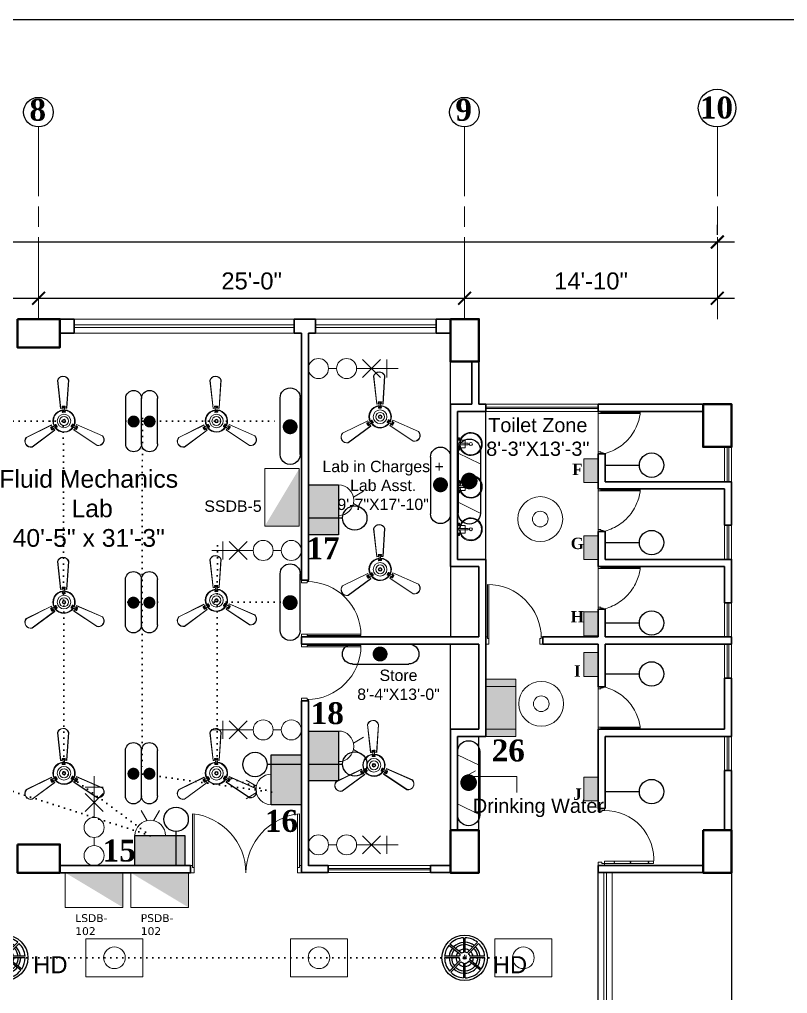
# Model space of a CAD drawing. Header units: inches. Extents: x -12 to 20935469, y -1604 to 24729220.
# Drawn here: x 20825566 to 20826107, y 24661135 to 24661820 of the extents above; entities that cross this region are included whole.
import ezdxf

# ---------------------------------------------------------------- set-up
doc = ezdxf.new("R2010")
doc.units = ezdxf.units.IN
doc.header["$LTSCALE"] = 0.03
doc.header["$MEASUREMENT"] = 0
doc.header["$PDMODE"] = 32
doc.header["$PDSIZE"] = 15
for name, pattern in [('ACAD_ISO02W100', [15, 12, -3]), ('ACAD_ISO08W100', [36, 24, -3, 6, -3]), ('DOT', [0.25, 0, -0.25])]:
    doc.linetypes.add(name, pattern=pattern)
for name, color, linetype, lineweight in [('0-elect.fixture-3 fan', 200, 'Continuous', 20), ('2', 7, 'Continuous', 9), ('CL BOX', 90, 'ACAD_ISO02W100', 0), ('column', 1, 'Continuous', 40), ('Dim Line', 252, 'Continuous', 13), ('Dimiention', 75, 'Continuous', 18), ('Door', 7, 'Continuous', 18), ('DOUBLE LIGHT', 210, 'Continuous', 0), ('E-CF', 4, 'Continuous', 30), ('Glass Line', 252, 'Continuous', 9), ('Grid Line', 252, 'Continuous', 18), ('line', 7, 'Continuous', 9), ('Main Wall', 7, 'Continuous', 30), ('STAIR', 46, 'Continuous', 15), ('TOILET FIXTURE', 142, 'Continuous', 5), ('TU TEXT', 251, 'Continuous', 13), ('wind.', 150, 'Continuous', 20)]:
    doc.layers.add(name, color=color, linetype=linetype, lineweight=lineweight)
for name, color, linetype in [('H', 154, 'Continuous'), ('heat detactor', 8, 'Continuous'), ('SB TEXT', 215, 'DOT'), ('SSDB TXT', 7, 'Continuous'), ('TEXT', 7, 'Continuous'), ('w', 188, 'DOT')]:
    doc.layers.add(name, color=color, linetype=linetype)
doc.styles.add('2', font='swisscl.ttf')
doc.styles.add('RomanS', font='arial.ttf', dxfattribs={"height": 12})
doc.styles.get("Standard").update_dxf_attribs({"font": 'timesbd.ttf'})
doc.dimstyles.new('Aec_Arch_I', dxfattribs={"dimscale": 96, "dimtxt": 12, "dimasz": 0.09375, "dimexe": 0.125, "dimexo": 0.125, "dimgap": 0.0625, "dimtad": 1, "dimdec": 0, "dimzin": 3, "dimdsep": 46, "dimlunit": 4, "dimtxsty": 'RomanS', "dimblk1": 'ARCHTICK', "dimblk2": 'ARCHTICK', "dimsah": 1, "dimcen": 0.09375, "dimdle": 0.125, "dimadec": 0, "dimazin": 0, "dimtfac": 0.75, "dimtdec": 0, "dimtmove": 2, "dimatfit": 3, "dimldrblk": 'ARCHTICK', "dimfxl": 1, "dimfrac": 1, "dimtolj": 1, "dimtzin": 0, "dimarcsym": 0})

# ---------------------------------------------------------------- blocks, each defined once
blk = doc.blocks.new('$D40')
at = {"layer": 'Door'}
for p, q in [((1, 4), (1, 42)), ((2, 0), (2, 41.99)), ((1, 5), (0, 5)), ((2, 0), (0, 0)), ((2, 4), (1, 4)), ((39, 4), (38, 4)), ((38, 4), (38, 0)), ((40, 0), (38, 0)), ((40, 5), (38.99, 5)), ((39, 5), (39, 4))]:
    blk.add_line(p, q, dxfattribs=at)
blk.add_arc((1, 4), 38, 0, 90, dxfattribs=at)
blk = doc.blocks.new('Door_45')
at = {"layer": 'Door'}
for p, q in [((1.5, 4.97), (1.5, 43.97)), ((1.5, 40.03), (2.25, 40.03)), ((2.25, 40.03), (2.25, 39.53)), ((2.25, 39.53), (2.75, 39.53)), ((2.75, 39.53), (2.75, 40.03)), ((2.75, 40.03), (3.5, 40.03)), ((3.5, 44.03), (3.5, 4.97)), ((1.5, 25.77), (2.25, 25.77)), ((2.25, 25.77), (2.25, 25.27)), ((2.25, 25.27), (2.75, 25.27)), ((2.75, 25.77), (3.5, 25.77)), ((2.75, 25.27), (2.75, 25.77)), ((1.5, 12.57), (2.25, 12.57)), ((2.25, 12.57), (2.25, 13.07)), ((2.25, 13.07), (2.75, 13.07)), ((2.75, 13.07), (2.75, 12.57)), ((2.75, 12.57), (3.5, 12.57)), ((0, -0.03), (0, 4.97)), ((0, 4.97), (1.5, 4.97)), ((3.5, 4.97), (1.5, 4.97)), ((1.5, 4.97), (1.5, 2.97)), ((1.5, 2.97), (2.5, 2.97)), ((2.5, 2.97), (2.5, -0.03)), ((42.5, 3), (42.5, -0.03)), ((43.5, 3), (42.5, 3)), ((45, 5), (43.5, 5)), ((43.5, 5), (43.5, 3)), ((45, -0.03), (45, 5)), ((2.5, -0.03), (0, -0.03)), ((42.5, -0.03), (45, -0.03))]:
    blk.add_line(p, q, dxfattribs=at)
blk.add_arc((4.66, 5.26), 38.84, 359.62325, 94.66847, dxfattribs=at)
blk = doc.blocks.new('sssss-flat-876')
at = {"layer": 'Door', "linetype": 'Continuous', "ltscale": 3}
blk.add_line((3666.52, 84027.2), (3666.52, 84055.74), dxfattribs=at)
at = {"layer": 'Door', "linetype": 'Continuous', "ltscale": 3, "extrusion": (-7.21527e-09, -3.35624e-18, 1), "elevation": 0}
for points in [[(3666.52, 84057.2), (3666.52, 84055.74), (3668.35, 84055.74), (3668.35, 84056.47), (3670.18, 84056.47), (3670.18, 84057.2)], [(3668.35, 84055.74), (3696.16, 84055.74), (3696.16, 84056.47), (3668.35, 84056.47)]]:
    blk.add_lwpolyline(points, close=True, dxfattribs=at)
at = {"layer": 'Door', "linetype": 'Continuous', "ltscale": 3, "flags": 128}
blk.add_lwpolyline([(3670.18, 84027.2, 0.04096), (3675.47, 84028.9, 0.082496), (3684.93, 84034.78, 0.052187), (3689.72, 84039.97, 0.043988), (3692.86, 84045.05, 0.036571), (3694.75, 84049.63, 0.034751), (3695.92, 84054.2, 0.011435), (3696.16, 84055.74)], format="xyb", dxfattribs=at)
at = {"layer": 'Door', "linetype": 'Continuous', "ltscale": 3}
blk.add_lwpolyline([(3666.52, 84027.2), (3666.52, 84028.66), (3668.35, 84028.66), (3668.35, 84027.93), (3670.18, 84027.93), (3670.18, 84027.2)], close=True, dxfattribs=at)
blk = doc.blocks.new('7-flat-72')
at = {"layer": 'Glass Line', "color": 8, "ltscale": 20}
for p, q in [((-64476.55, 376959.41), (-64476.55, 376966.61)), ((-64475.47, 376966.61), (-64476.55, 376966.61)), ((-64475.47, 376959.41), (-64475.47, 376966.61)), ((-64478.71, 376960.49), (-64480.33, 376960.49)), ((-64480.33, 376959.52), (-64480.33, 376960.49)), ((-64478.71, 376959.52), (-64480.33, 376959.52)), ((-64480.33, 376959.05), (-64480.33, 376959.41)), ((-64478.71, 376959.41), (-64480.33, 376959.41)), ((-64478.71, 376959.05), (-64480.33, 376959.05)), ((-64480.28, 376959.52), (-64480.28, 376960.49)), ((-64480.15, 376959.52), (-64480.15, 376960.49)), ((-64480.15, 376959.41), (-64480.15, 376959.52)), ((-64479.92, 376959.52), (-64479.92, 376960.49)), ((-64479.52, 376959.52), (-64479.52, 376960.49)), ((-64479.13, 376959.52), (-64479.13, 376960.49)), ((-64478.9, 376959.52), (-64478.9, 376960.49)), ((-64478.89, 376959.41), (-64478.89, 376959.52)), ((-64478.77, 376959.52), (-64478.77, 376960.49)), ((-64478.71, 376959.52), (-64478.71, 376960.49)), ((-64478.71, 376959.05), (-64478.71, 376959.41)), ((-64475.11, 376959.41), (-64476.91, 376959.41)), ((-64476.91, 376959.05), (-64476.91, 376959.41)), ((-64475.11, 376959.05), (-64476.91, 376959.05)), ((-64475.11, 376959.05), (-64475.11, 376959.41)), ((-64473.31, 376960.49), (-64471.69, 376960.49)), ((-64473.31, 376959.52), (-64473.31, 376960.49)), ((-64473.31, 376959.52), (-64471.69, 376959.52)), ((-64473.31, 376959.05), (-64473.31, 376959.41)), ((-64473.31, 376959.41), (-64471.69, 376959.41)), ((-64473.31, 376959.05), (-64471.69, 376959.05)), ((-64473.26, 376959.52), (-64473.26, 376960.49)), ((-64473.13, 376959.52), (-64473.13, 376960.49)), ((-64473.13, 376959.41), (-64473.13, 376959.52)), ((-64472.9, 376959.52), (-64472.9, 376960.49)), ((-64472.5, 376959.52), (-64472.5, 376960.49)), ((-64472.11, 376959.52), (-64472.11, 376960.49)), ((-64471.88, 376959.52), (-64471.88, 376960.49)), ((-64471.87, 376959.41), (-64471.87, 376959.52)), ((-64471.75, 376959.52), (-64471.75, 376960.49)), ((-64471.69, 376959.52), (-64471.69, 376960.49)), ((-64471.69, 376959.05), (-64471.69, 376959.41))]:
    blk.add_line(p, q, dxfattribs=at)
blk.add_circle((-64476.02, 376968.4, 0), 1.08, dxfattribs=at)
for radius, start, end in [(8.1, 273.83345, 266.18834), (7.55, 274.11503, 265.90676)]:
    blk.add_arc((-64476.02, 376968.4, 0), radius, start, end, dxfattribs=at)
blk = doc.blocks.new('SFSFSFS-flat-72')
at = {"layer": 'TOILET FIXTURE', "ltscale": 0.2}
blk.add_lwpolyline([(-3918.47, -3608.1), (-3918.47, -3602.7), (-3923.87, -3602.7), (-3923.87, -3608.1)], close=True, dxfattribs=at)
at = {"layer": 'TOILET FIXTURE', "ltscale": 20}
blk.add_blockref('7-flat-72', (60554.84, -380567.16), dxfattribs=at)
blk = doc.blocks.new('_ArchTick')
at = {"color": 0, "linetype": 'ByBlock', "lineweight": 35, "const_width": 0.15}
blk.add_lwpolyline([(-0.5, -0.5), (0.5, 0.5)], dxfattribs=at)
blk = doc.blocks.new('*D342')
at = {"layer": 'Defpoints', "color": 0, "transparency": 16777216}
for p in [(20821362.75, 24639400.93), (20821669.75, 24639400.93), (20821669.75, 24639400.93)]:
    blk.add_point(p, dxfattribs=at)
at = {"layer": 'Dim Line', "color": 0, "lineweight": -2, "transparency": 16777216}
for p, q in [((20821350.75, 24639400.93), (20821681.75, 24639400.93)), ((20821362.75, 24639388.93), (20821362.75, 24639388.93)), ((20821669.75, 24639388.93), (20821669.75, 24639388.93))]:
    blk.add_line(p, q, dxfattribs=at)
at = {"layer": 'Dim Line', "color": 0, "lineweight": -2, "transparency": 16777216, "xscale": 9, "yscale": 9, "zscale": 9, "rotation": 180}
blk.add_blockref('_ArchTick', (20821362.75, 24639400.93), dxfattribs=at)
at = {"layer": 'Dim Line', "color": 0, "lineweight": -2, "transparency": 16777216, "xscale": 9, "yscale": 9, "zscale": 9}
blk.add_blockref('_ArchTick', (20821669.75, 24639400.93), dxfattribs=at)
at = {"layer": 'Dim Line', "color": 0, "transparency": 16777216, "insert": (20821516.25, 24639413.05), "char_height": 12, "attachment_point": 5, "style": 'RomanS'}
blk.add_mtext('\\A1;25\'-7"', dxfattribs=at)
blk = doc.blocks.new('*D343')
at = {"layer": 'Defpoints', "color": 0, "transparency": 16777216}
for p in [(20821669.75, 24639400.93), (20821969.75, 24639400.93), (20821969.75, 24639400.93)]:
    blk.add_point(p, dxfattribs=at)
at = {"layer": 'Dim Line', "color": 0, "lineweight": -2, "transparency": 16777216}
blk.add_line((20821657.75, 24639400.93), (20821981.75, 24639400.93), dxfattribs=at)
at = {"layer": 'Dim Line', "color": 0, "lineweight": -2, "transparency": 16777216, "xscale": 9, "yscale": 9, "zscale": 9, "rotation": 180}
blk.add_blockref('_ArchTick', (20821669.75, 24639400.93), dxfattribs=at)
at = {"layer": 'Dim Line', "color": 0, "lineweight": -2, "transparency": 16777216, "xscale": 9, "yscale": 9, "zscale": 9}
blk.add_blockref('_ArchTick', (20821969.75, 24639400.93), dxfattribs=at)
at = {"layer": 'Dim Line', "color": 0, "transparency": 16777216, "insert": (20821819.75, 24639413.05), "char_height": 12, "attachment_point": 5, "style": 'RomanS'}
blk.add_mtext('\\A1;25\'-0"', dxfattribs=at)
blk = doc.blocks.new('*D344')
at = {"layer": 'Defpoints', "color": 0, "transparency": 16777216}
for p in [(20821969.75, 24639400.93), (20822147.72, 24639400.93), (20822147.72, 24639400.93)]:
    blk.add_point(p, dxfattribs=at)
at = {"layer": 'Dim Line', "color": 0, "lineweight": -2, "transparency": 16777216}
for p, q in [((20821957.75, 24639400.93), (20822159.72, 24639400.93)), ((20822147.72, 24639388.93), (20822147.72, 24639388.93))]:
    blk.add_line(p, q, dxfattribs=at)
at = {"layer": 'Dim Line', "color": 0, "lineweight": -2, "transparency": 16777216, "xscale": 9, "yscale": 9, "zscale": 9, "rotation": 180}
blk.add_blockref('_ArchTick', (20821969.75, 24639400.93), dxfattribs=at)
at = {"layer": 'Dim Line', "color": 0, "lineweight": -2, "transparency": 16777216, "xscale": 9, "yscale": 9, "zscale": 9}
blk.add_blockref('_ArchTick', (20822147.72, 24639400.93), dxfattribs=at)
at = {"layer": 'Dim Line', "color": 0, "transparency": 16777216, "insert": (20822058.74, 24639413.05), "char_height": 12, "attachment_point": 5, "style": 'RomanS'}
blk.add_mtext('\\A1;14\'-10"', dxfattribs=at)
blk = doc.blocks.new('*D329')
at = {"layer": 'Defpoints', "color": 0, "transparency": 16777216}
for p in [(20822147.72, 24639440.57), (20820144.28, 24639433.51), (20822147.72, 24639433.51)]:
    blk.add_point(p, dxfattribs=at)
at = {"layer": 'Dim Line', "color": 0, "lineweight": -2, "transparency": 16777216}
for p, q in [((20820144.28, 24639445.51), (20820144.28, 24639452.57)), ((20822147.72, 24639445.51), (20822147.72, 24639452.57)), ((20820132.28, 24639440.57), (20822159.72, 24639440.57))]:
    blk.add_line(p, q, dxfattribs=at)
at = {"layer": 'Dim Line', "color": 0, "lineweight": -2, "transparency": 16777216, "xscale": 9, "yscale": 9, "zscale": 9, "rotation": 180}
blk.add_blockref('_ArchTick', (20820144.28, 24639440.57), dxfattribs=at)
at = {"layer": 'Dim Line', "color": 0, "lineweight": -2, "transparency": 16777216, "xscale": 9, "yscale": 9, "zscale": 9}
blk.add_blockref('_ArchTick', (20822147.72, 24639440.57), dxfattribs=at)
at = {"layer": 'Dim Line', "color": 0, "transparency": 16777216, "insert": (20821146, 24639452.7), "char_height": 12, "attachment_point": 5, "style": 'RomanS'}
blk.add_mtext('\\A1;166\'-11"', dxfattribs=at)
blk = doc.blocks.new('fgftrfteter')
at = {"layer": 'Dimiention', "color": 4, "ltscale": 50}
for p, q in [((4580895, 2288123), (4580808, 2288269)), ((4580989, 2288123), (4581076, 2288269)), ((4580720, 2287906), (4581164, 2287906))]:
    blk.add_line(p, q, dxfattribs=at)
blk.add_arc((4580942, 2287906), 222, 0, 180, dxfattribs=at)
blk = doc.blocks.new('2PIN')
at = {"layer": 'H', "true_color": 0x000000, "transparency": 33554567}
h = blk.add_hatch(color=18, dxfattribs=at)
h.dxf.hatch_style = 1
h.paths.add_polyline_path([(20823027, 24658981.2), (20822972.3, 24658981.2), (20822972.3, 24658948.3), (20823027, 24658948.3)])
blk.add_lwpolyline([(20822972.3, 24658981.2), (20823027, 24658981.2), (20823027, 24658948.3), (20822972.3, 24658948.3)], close=True)
at = {"layer": '2', "color": 6, "lineweight": 25, "transparency": 33554648, "xscale": 0.07559514081214198, "yscale": 0.07559514081214198, "zscale": 0.07559514081214198}
blk.add_blockref('fgftrfteter', (20476692.1, 24486026.6), dxfattribs=at)
blk = doc.blocks.new('bulb')
at = {"layer": 'line', "color": 4, "lineweight": 25, "ltscale": 50}
for p, q in [((20823168.7, 24658803.9), (20823168.7, 24658777.6)), ((20823168.7, 24658790.8), (20823209.9, 24658790.8))]:
    blk.add_line(p, q, dxfattribs=at)
blk.add_circle((20823224.6, 24658790.8), 14.7, dxfattribs=at)
blk = doc.blocks.new('JUJUJUKIII')
at = {"layer": 'H', "ltscale": 50, "true_color": 0x999999, "transparency": 33554556}
h = blk.add_hatch(color=253, dxfattribs=at)
h.dxf.hatch_style = 1
h.paths.add_polyline_path([(7363219.9, 3291034.2), (7363425.7, 3291034.2), (7363425.7, 3291376.7), (7363219.9, 3291376.7)])
at = {"layer": 'Dimiention', "color": 4, "ltscale": 50}
blk.add_lwpolyline([(7363219.9, 3291034.2), (7363425.7, 3291034.2), (7363425.7, 3291376.7), (7363219.9, 3291376.7)], close=True, dxfattribs=at)
blk = doc.blocks.new('U7TYT')
at = {"layer": 'Dimiention', "ltscale": 50, "transparency": 33554590}
h = blk.add_hatch(color=253, dxfattribs=at)
h.dxf.hatch_style = 1
h.paths.add_polyline_path([(7347319.5, 3290479.6), (7346977, 3290273.9), (7347319.5, 3290273.9)])
at = {"layer": 'Dimiention', "color": 4, "ltscale": 50}
blk.add_lwpolyline([(7347319.5, 3290273.9), (7347319.5, 3290479.6), (7346977, 3290479.6), (7346977, 3290273.9)], close=True, dxfattribs=at)
blk = doc.blocks.new('gy')
at = {"layer": 'Dimiention', "color": 18, "ltscale": 50, "true_color": 0x000000}
for p, q in [((3543696.38, 5183214.14), (3543682.58, 5183214.14)), ((3543686.26, 5183217.13), (3543686.26, 5183211.14)), ((3543688.4, 5183217.13), (3543694.39, 5183211.14)), ((3543694.39, 5183217.13), (3543688.4, 5183211.14)), ((3543705.77, 5183214.14), (3543703.06, 5183214.14))]:
    blk.add_line(p, q, dxfattribs=at)
for centre in [(3543699.72, 5183214.14), (3543709.11, 5183214.14)]:
    blk.add_circle(centre, 3.34, dxfattribs=at)
blk = doc.blocks.new('E-CF')
at = {"layer": '0-elect.fixture-3 fan', "color": 230, "linetype": 'ByBlock', "lineweight": 13, "ltscale": 5}
for p, q in [((-1.45, 6.53), (-2.38, 20.87)), ((-1.35, 6.55), (-2.29, 20.85)), ((3.24, 20.73), (1.65, 6.48)), ((3.34, 20.73), (1.74, 6.45)), ((-19.63, -7.46), (-6.46, -1.71)), ((-19.57, -7.54), (-6.43, -1.8)), ((-4.99, -4.44), (-16.92, -12.4)), ((-4.93, -4.51), (-16.88, -12.49)), ((16.28, -13.26), (4.71, -4.73)), ((16.32, -13.17), (4.78, -4.66)), ((6.34, -2.1), (19.2, -8.44)), ((6.37, -2.01), (19.25, -8.36))]:
    blk.add_line(p, q, dxfattribs=at)
at = {"layer": '0-elect.fixture-3 fan', "color": 232, "linetype": 'ByBlock', "lineweight": 13, "ltscale": 5}
for p, q in [((-0.35, 5.43), (-0.66, 4.81)), ((-0.33, 6.68), (-0.62, 7.28)), ((-0.29, 7.46), (-0.15, 7.2)), ((-0.02, 6.87), (0.23, 7.01)), ((0.04, 5.2), (0.29, 5.33)), ((0.48, 7.43), (0.62, 7.18)), ((0.6, 5.41), (0.87, 4.78)), ((0.63, 6.66), (0.96, 7.25)), ((-0.35, 4.97), (-0.22, 4.72)), ((0.42, 4.9), (0.56, 4.65)), ((-6.08, -2.77), (-6.75, -2.79)), ((-6.68, -3.29), (-6.53, -3.05)), ((-6.31, -3.97), (-6.16, -3.73)), ((-5.94, -3.44), (-6.18, -3.29)), ((-5.62, -3.61), (-6, -4.17)), ((-4.99, -2.18), (-4.57, -1.62)), ((-4.52, -2.55), (-4.76, -2.41)), ((-4.53, -3.01), (-3.84, -2.97)), ((-4.46, -2.08), (-4.31, -1.83)), ((-4.13, -2.78), (-3.98, -2.54)), ((4.38, -3.22), (3.69, -3.14)), ((4.03, -2.81), (3.74, -2.8)), ((4.47, -2.17), (4.18, -2.17)), ((4.47, -2.63), (4.47, -2.91)), ((4.87, -2.41), (4.49, -1.83)), ((5.44, -3.87), (5.79, -4.45)), ((6.19, -4.13), (5.9, -4.12)), ((5.94, -3.05), (6.61, -3.1)), ((5.95, -3.42), (5.94, -3.7)), ((6.6, -3.47), (6.31, -3.46))]:
    blk.add_line(p, q, dxfattribs=at)
at = {"layer": '0-elect.fixture-3 fan', "color": 5, "lineweight": 13}
blk.add_line((0, 0), (0, 0), dxfattribs=at)
at = {"layer": '0-elect.fixture-3 fan', "color": 230, "linetype": 'ByBlock', "lineweight": 13, "ltscale": 5, "extrusion": (0, 0, -1)}
for centre, major_axis, start_param, end_param in [((0.46, 19.91), (-2.12, 2.12), 5.823867, 8.359631), ((0.46, 19.91), (-2.05, 2.05), 5.830329, 8.353169), ((0, 0), (-4.05, 4.05), 5.068563, 7.021343), ((0, 0), (-3.85, 3.85), 5.085186, 7.003917), ((0, 0), (4.72, 4.72), -1.003222, -0.833722), ((0, 0), (-4.05, 4.05), 0.879773, 2.832553), ((0, 0), (-3.85, 3.85), 0.896396, 2.815126), ((0, 0), (4.72, 4.72), -0.690743, -0.521244), ((0, 0), (-4.72, 4.72), 5.068843, 5.238343), ((0, 0), (4.72, 4.72), 3.185569, 3.355068), ((0, 0), (4.05, 4.05), 1.403372, 3.356151), ((0, 0), (-3.85, 3.85), 2.990791, 4.909522), ((0, 0), (4.72, 4.72), 1.403652, 1.573151), ((0, 0), (-4.72, 4.72), 2.66197, 2.831469), ((-17.47, -9.55), (-2.12, 2.12), 3.729471, 6.265236), ((-17.47, -9.55), (-2.05, 2.05), 3.735934, 6.258773), ((17, -10.35), (-2.12, 2.12), 1.635076, 4.170841), ((17, -10.35), (2.05, 2.05), 0.070743, 2.593582)]:
    blk.add_ellipse(centre, major_axis=major_axis, ratio=1, start_param=start_param, end_param=end_param, dxfattribs=at)
at = {"layer": '0-elect.fixture-3 fan', "color": 232, "linetype": 'ByBlock', "lineweight": 13, "ltscale": 5, "extrusion": (0, 0, -1)}
for centre, major_axis, start_param, end_param in [((-0.41, 7.39), (-0.169, 0.169), 5.038692, 7.013305), ((-0.28, 4.84), (0.101, 0.101), 3.926991, 10.210176), ((0, 0), (5.4, 5.4), -0.840677, -0.683789), ((-0.22, 7.33), (0.101, 0.101), 3.926991, 10.210176), ((-2.18, 6.1), (-1.37, 1.37), 2.052913, 2.705807), ((0.11, 6.94), (0.101, 0.101), 3.926991, 10.210176), ((0.17, 5.27), (0.101, 0.101), 3.926991, 10.210176), ((0.55, 7.31), (0.101, 0.101), 3.926991, 10.210176), ((2.58, 5.99), (1.46, 1.46), 3.643048, 4.257264), ((0.75, 7.36), (-0.169, 0.169), 0.887007, 2.86162), ((-0.44, 4.71), (0.169, 0.169), 2.26283, 4.381754), ((0, 0), (3.17, 3.17), -0.878763, -0.645703), ((0.49, 4.78), (0.101, 0.101), 3.926991, 10.210176), ((0.66, 4.68), (0.169, 0.169), 0.376965, 2.49589), ((-6.75, -3.02), (0.169, 0.169), 3.505001, 5.479614), ((0, 0), (-5.4, 5.4), 4.91891, 5.075797), ((-6.6, -3.17), (0.101, 0.101), 3.926991, 10.210176), ((-6.19, -4.04), (0.169, 0.169), 1.373501, 3.348114), ((-6.24, -3.85), (0.101, 0.101), 3.926991, 10.210176), ((-6.06, -3.36), (0.101, 0.101), 3.926991, 10.210176), ((-6.47, -0.75), (1.46, 1.46), 1.548653, 2.162869), ((-4.19, -4.93), (-1.37, 1.37), 6.241703, 6.894597), ((-4.64, -2.48), (-0.101, 0.101), 5.497787, 11.780972), ((-4.38, -1.76), (-0.169, 0.169), 6.136552, 8.255476), ((-4.38, -1.96), (-0.101, 0.101), 5.497787, 11.780972), ((-4.05, -2.66), (0.101, 0.101), 3.926991, 10.210176), ((0, 0), (-3.17, 3.17), 4.880824, 5.113884), ((-3.86, -2.73), (0.169, 0.169), 0.168435, 2.287359), ((3.72, -2.9), (0.169, 0.169), 2.471361, 4.590285), ((0, 0), (-3.17, 3.17), 2.786429, 3.019489), ((3.89, -2.81), (0.101, 0.101), 3.926991, 10.210176), ((4.29, -1.97), (-0.169, 0.169), 5.928021, 8.046946), ((4.33, -2.17), (0.101, 0.101), 3.926991, 10.210176), ((4.47, -2.77), (0.101, 0.101), 3.926991, 10.210176), ((3.89, -5.22), (-1.46, 1.46), 1.025054, 1.63927), ((6.36, -1.16), (1.37, 1.37), 2.576511, 3.229406), ((6, -4.32), (-0.169, 0.169), 2.981402, 4.956015), ((5.95, -3.56), (-0.101, 0.101), 5.497787, 11.780972), ((6.05, -4.13), (0.101, 0.101), 3.926991, 10.210176), ((0, 0), (-5.4, 5.4), 2.824515, 2.981402), ((6.45, -3.47), (-0.101, 0.101), 5.497787, 11.780972), ((6.6, -3.33), (-0.169, 0.169), 0.849902, 2.824515)]:
    blk.add_ellipse(centre, major_axis=major_axis, ratio=1, start_param=start_param, end_param=end_param, dxfattribs=at)
at = {"layer": '0-elect.fixture-3 fan', "linetype": 'ByBlock', "lineweight": 13, "ltscale": 5, "extrusion": (0, 0, -1)}
blk.add_ellipse((0.01, 0.03), major_axis=(-2.47, 2.47), ratio=1, start_param=5.497787, end_param=11.780972, dxfattribs=at)
at = {"layer": '0-elect.fixture-3 fan', "color": 200, "linetype": 'ByBlock', "lineweight": 13, "ltscale": 5, "extrusion": (0, 0, -1)}
blk.add_ellipse((0, 0), major_axis=(-1.61, 1.61), ratio=1, start_param=5.497787, end_param=11.780972, dxfattribs=at)
at = {"layer": '0-elect.fixture-3 fan', "color": 190, "linetype": 'ByBlock', "lineweight": 13, "ltscale": 5, "extrusion": (0, 0, -1)}
for major_axis, start_param, end_param in [((0.666, 0.666), 3.926991, 10.210176), ((-0.461, 0.461), 5.497787, 11.780972)]:
    blk.add_ellipse((0, 0), major_axis=major_axis, ratio=1, start_param=start_param, end_param=end_param, dxfattribs=at)
blk = doc.blocks.new('FDDF')
at = {"layer": 'line', "color": 6, "linetype": 'Continuous', "lineweight": 25, "ltscale": 50}
for p, q in [((7351582.6, 3307777.3), (7351582.6, 3307351.8)), ((7351732.3, 3307777.3), (7351732.3, 3307351.8))]:
    blk.add_line(p, q, dxfattribs=at)
at = {"layer": 'line', "color": 6, "linetype": 'Continuous', "lineweight": 40, "ltscale": 50, "const_width": 56.1}
blk.add_lwpolyline([(7351657.4, 3307596.9, 1), (7351657.4, 3307540.8, 1)], format="xyb", close=True, dxfattribs=at)
at = {"layer": 'line', "color": 6, "linetype": 'Continuous', "lineweight": 25, "ltscale": 50}
for centre, start, end in [((7351657.4, 3307777.3), 0, 180), ((7351657.4, 3307351.8), 180, 0)]:
    blk.add_arc(centre, 74.8, start, end, dxfattribs=at)
blk = doc.blocks.new('GGGGTG')
at = {"layer": 'line', "color": 5, "lineweight": -3, "xscale": -0.05365266185709679, "yscale": 0.05365266185709679, "zscale": 0.05365266185709679, "rotation": 270}
for p in [(11622999.06, 1222003.23), (11622999.06, 1221995.2)]:
    blk.add_blockref('FDDF', p, dxfattribs=at)
blk = doc.blocks.new('GGGFGFG')
at = {"layer": 'line', "color": 4, "ltscale": 50}
for p, q in [((7356688.2, 3293208.1), (7357003, 3293208.1)), ((7356688.2, 3292998.4), (7356688.2, 3293208.1)), ((7357003, 3293208.1), (7357003, 3292998.4)), ((7357003, 3292998.4), (7356688.2, 3292998.4))]:
    blk.add_line(p, q, dxfattribs=at)
blk.add_circle((7356845.6, 3293103.2), 59.6, dxfattribs=at)
blk = doc.blocks.new('GYTT')
at = {"layer": 'line', "color": 4, "ltscale": 50}
for radius in [19.73, 6.87]:
    blk.add_circle((20859470.76, -1441350.36), radius, dxfattribs=at)
blk = doc.blocks.new('JJUJUJUKI')
at = {"layer": 'line', "color": 6, "ltscale": 50}
for p, q in [((7363094.9, 3291793.9), (7362945.3, 3291866.9)), ((7363094.9, 3291460.9), (7362945.3, 3291533.9))]:
    blk.add_line(p, q, dxfattribs=at)
at = {"layer": 'line', "color": 5, "xscale": -1, "rotation": 180}
blk.add_blockref('FDDF', (11362.6, 6599218.7), dxfattribs=at)
blk = doc.blocks.new('RTRT')
at = {"layer": 'line', "color": 5}
blk.add_blockref('JJUJUJUKI', (0, 0), dxfattribs=at)
blk = doc.blocks.new('heat detaCTOR')
for p, q in [((20826806.99, 24664335.71), (20826806.99, 24664325.41)), ((20826808.1, 24664325.48), (20826808.1, 24664335.73)), ((20826804.72, 24664323.99), (20826796.69, 24664330.35)), ((20826805.53, 24664324.77), (20826797.4, 24664331.19)), ((20826809.56, 24664325.06), (20826816.75, 24664332.51)), ((20826810.46, 24664324.4), (20826817.58, 24664331.78)), ((20826803.91, 24664321.62), (20826793.66, 24664321.62)), ((20826804.07, 24664322.73), (20826793.7, 24664322.73)), ((20826821.85, 24664322.73), (20826811.48, 24664322.73)), ((20826821.9, 24664321.62), (20826811.65, 24664321.62)), ((20826804.41, 24664319.72), (20826797.2, 24664312.27)), ((20826805.09, 24664318.84), (20826797.97, 24664311.46)), ((20826806.99, 24664317.83), (20826806.99, 24664307.52)), ((20826808.1, 24664307.5), (20826808.1, 24664317.77)), ((20826818.83, 24664312.83), (20826810.79, 24664319.19)), ((20826819.48, 24664313.72), (20826811.36, 24664320.16))]:
    blk.add_line(p, q)
at = {"layer": 'heat detactor'}
for radius in [16.02, 0.961]:
    blk.add_circle((20826807.78, 24664321.62), radius, dxfattribs=at)
at = {"layer": 'heat detactor', "ltscale": 50}
for radius, start, end in [(14.12, 93.18051, 137.28954), (14.12, 50.52278, 88.68504), (14.12, 141.78747, 175.47949), (9.26, 141.90716, 172.33086), (9.26, 95.40816, 134.24025), (6.08, 97.38665, 131.51755), (6.08, 56.48277, 86.93464), (9.26, 53.66859, 87.7533), (9.26, 7.66914, 45.99957), (14.12, 4.52051, 46.02441), (14.12, 179.97791, 221.50422), (9.26, 180, 218.35841), (6.08, 180, 215.54423), (6.08, 142.0004, 169.51141), (3.87, 180, 209.44306), (3.87, 142.20041, 163.36573), (3.87, 101.66393, 125.58928), (1.65, 78.65512, 101.31836), (3.87, 62.6166, 85.17626), (1.65, 42.04035, 45.94363), (3.87, 16.63427, 45.98363), (3.87, 337.71284, 0), (6.08, 10.48859, 45.9945), (6.08, 331.78457, 0), (9.26, 329.06186, 0), (14.12, 326.01258, 0.02209), (9.26, 226.02742, 264.59184), (6.08, 226.03249, 262.61335), (3.87, 226.04337, 258.33607), (3.87, 274.82374, 321.10171), (6.08, 273.06536, 321.30172), (9.26, 272.2467, 321.39496), (14.12, 226.00259, 266.81949), (14.12, 271.31496, 321.51464)]:
    blk.add_arc((20826807.78, 24664321.62), radius, start, end, dxfattribs=at)
at = {"layer": 'heat detactor'}
for start, end in [(141.8685, 173.49395), (94.58991, 135.36381), (52.50765, 88.09257), (6.50605, 46.00168), (180, 219.51935), (327.93831, 0), (226.02532, 265.41009), (271.90743, 321.43362)]:
    blk.add_arc((20826807.78, 24664321.62), 10.91, start, end, dxfattribs=at)
at = {"insert": (20826827.55, 24664322.73), "char_height": 12, "attachment_point": 1, "style": 'RomanS'}
blk.add_mtext_dynamic_manual_height_columns('HD', width=23.193, gutter_width=60, heights=[0], dxfattribs=at)
blk = doc.blocks.new('GRID')
at = {"layer": 'Grid Line', "color": 252, "linetype": 'ACAD_ISO08W100', "lineweight": 9, "ltscale": 80, "true_color": 0x939598}
for p, q in [((20821669.75, 24639386.33), (20821669.75, 24639521.55)), ((20821969.75, 24639386.33), (20821969.75, 24639521.54)), ((20822147.72, 24639386.33), (20822147.72, 24639521.54))]:
    blk.add_line(p, q, dxfattribs=at)
at = {"layer": 'TEXT'}
for centre, radius in [((20822147.58, 24639534.81), 13.27), ((20821669.61, 24639531.97), 10.42), ((20821969.61, 24639531.96), 10.42)]:
    blk.add_circle(centre, radius, dxfattribs=at)
at = {"layer": 'TEXT', "char_height": 15.435, "width": 227.4581, "attachment_point": 8, "rotation": 0}
for s, insert in [('\\A1;8', (20821669.09, 24639525.67)), ('\\A1;9', (20821969.1, 24639525.66)), ('\\A1;10', (20822147.07, 24639527.25))]:
    blk.add_mtext(s, dxfattribs=dict(at, insert=insert))
at = {"layer": 'Dim Line'}
for base, p1, p2, picture, middle in [((20822147.72, 24639440.57), (20820144.28, 24639433.51), (20822147.72, 24639433.51), '*D329', (20821146, 24639452.7)), ((20821669.75, 24639400.93), (20821362.75, 24639400.93), (20821669.75, 24639400.93), '*D342', (20821516.25, 24639413.05)), ((20821969.75, 24639400.93), (20821669.75, 24639400.93), (20821969.75, 24639400.93), '*D343', (20821819.75, 24639413.05)), ((20822147.72, 24639400.93), (20821969.75, 24639400.93), (20822147.72, 24639400.93), '*D344', (20822058.74, 24639413.05))]:
    dim = blk.add_linear_dim(base=base, p1=p1, p2=p2, dimstyle='Aec_Arch_I', dxfattribs=at)
    dim.commit()
    dim.dimension.update_dxf_attribs({"geometry": picture, "text_midpoint": middle})

msp = doc.modelspace()

# ---------------------------------------------------------------- linework, layer by layer
for p, q in [((20825869.37, 24661549.4), (20825869.37, 24661579.38)), ((20825894.37, 24661440.16), (20825894.37, 24661544.4)), ((20825869.37, 24661435.16), (20825869.37, 24661385.55)), ((20825869.37, 24661320.55), (20825869.37, 24661380.55)), ((20825889.37, 24661249.51), (20825889.37, 24661315.55)), ((20825978.37, 24661224.71), (20825973.37, 24661224.71)), ((20825973.37, 24661099.51), (20825973.37, 24661219.69))]:
    msp.add_line(p, q)
msp.add_lwpolyline([(20826067.34, 24661219.53), (20826067.34, 24661099.53)])
at = {"layer": 'column', "lineweight": 40, "ltscale": 20}
for points in [[(20825564.37, 24661609.4), (20825564.37, 24661589.4), (20825594.37, 24661589.4), (20825594.37, 24661609.4)], [(20825869.37, 24661609.4), (20825889.37, 24661609.4), (20825889.37, 24661579.4), (20825869.37, 24661579.4)], [(20826047.34, 24661549.4), (20826067.34, 24661549.4), (20826067.34, 24661519.4), (20826047.34, 24661519.4)], [(20825869.37, 24661249.51), (20825889.37, 24661249.51), (20825889.37, 24661219.53), (20825869.37, 24661219.53)], [(20826047.34, 24661249.53), (20826067.34, 24661249.53), (20826067.34, 24661219.53), (20826047.34, 24661219.53)], [(20825564.37, 24661239.53), (20825564.37, 24661219.53), (20825594.37, 24661219.53), (20825594.37, 24661239.53)]]:
    msp.add_lwpolyline(points, close=True, dxfattribs=at)
at = {"layer": 'Defpoints'}
msp.add_lwpolyline([(20823799.37, 24661820.28), (20826238.23, 24661820.28), (20826238.23, 24660255.41), (20823799.37, 24660255.41)], close=True, dxfattribs=at)
at = {"layer": 'Door'}
for p, q in [((20825687.67, 24661223.25), (20825687.67, 24661261.13)), ((20825688.97, 24661219.53), (20825688.97, 24661261.11)), ((20825761.77, 24661219.53), (20825761.77, 24661261.11)), ((20825763.07, 24661223.25), (20825763.07, 24661261.13)), ((20825687.67, 24661224.55), (20825686.37, 24661224.55)), ((20825688.97, 24661223.25), (20825687.67, 24661223.25)), ((20825761.77, 24661223.25), (20825763.07, 24661223.25)), ((20825763.07, 24661224.55), (20825764.37, 24661224.55)), ((20825688.97, 24661219.53), (20825686.37, 24661219.53)), ((20825761.77, 24661219.53), (20825764.37, 24661219.53))]:
    msp.add_line(p, q, dxfattribs=at)
for centre, start, end in [((20825683.09, 24661219.1), 0.59063, 83.77826), ((20825767.66, 24661219.1), 96.22174, 179.40937)]:
    msp.add_arc(centre, 42.28, start, end, dxfattribs=at)
at = {"layer": 'Main Wall', "lineweight": 30}
for p, q in [((20825604.37, 24661609.4), (20825604.37, 24661599.41)), ((20825783.37, 24661224.64), (20825769.37, 24661224.64)), ((20825783.37, 24661224.64), (20825783.37, 24661219.64)), ((20825869.37, 24661224.65), (20825855.37, 24661224.65)), ((20825855.37, 24661224.65), (20825855.37, 24661219.65)), ((20825783.37, 24661219.64), (20825764.37, 24661219.64)), ((20825869.37, 24661219.65), (20825855.37, 24661219.65))]:
    msp.add_line(p, q, dxfattribs=at)
at = {"layer": 'Main Wall'}
for p, q in [((20825759.37, 24661599.46), (20825759.37, 24661609.4)), ((20825774.37, 24661609.4), (20825759.37, 24661609.4)), ((20825774.37, 24661599.46), (20825774.37, 24661609.4)), ((20825759.37, 24661599.46), (20825764.37, 24661599.46)), ((20825764.37, 24661425.55), (20825764.37, 24661599.46)), ((20825769.37, 24661425.55), (20825769.37, 24661599.46)), ((20825769.37, 24661599.46), (20825774.37, 24661599.46)), ((20825884.37, 24661549.4), (20825884.37, 24661579.4)), ((20825889.37, 24661549.4), (20825889.37, 24661579.4)), ((20825869.37, 24661435.16), (20825869.37, 24661549.4)), ((20825884.37, 24661549.4), (20825869.37, 24661549.4)), ((20825874.37, 24661440.16), (20825874.37, 24661544.4)), ((20825894.37, 24661544.4), (20825874.37, 24661544.4)), ((20825894.37, 24661549.4), (20825889.37, 24661549.4)), ((20825894.37, 24661544.4), (20825894.37, 24661549.4)), ((20826047.34, 24661549.4), (20825973.37, 24661549.4)), ((20825973.37, 24661544.4), (20825973.37, 24661549.4)), ((20826047.34, 24661544.4), (20825973.37, 24661544.4)), ((20825978.37, 24661514.4), (20825973.37, 24661514.4)), ((20825973.37, 24661489.78), (20826062.34, 24661489.78)), ((20826067.34, 24661464.16), (20826067.34, 24661494.78)), ((20826062.34, 24661464.16), (20826067.34, 24661464.16)), ((20825973.37, 24661459.78), (20825978.37, 24661459.78)), ((20825894.37, 24661440.16), (20825874.37, 24661440.16)), ((20825894.37, 24661385.55), (20825894.37, 24661440.16)), ((20825889.37, 24661435.16), (20825869.37, 24661435.16)), ((20825889.37, 24661385.55), (20825889.37, 24661435.16)), ((20825973.37, 24661435.16), (20826062.34, 24661435.16)), ((20825764.37, 24661425.55), (20825769.37, 24661425.55)), ((20826062.34, 24661409.55), (20826067.34, 24661409.55)), ((20825973.37, 24661405.16), (20825978.37, 24661405.16)), ((20825764.37, 24661380.55), (20825764.37, 24661385.55)), ((20825764.37, 24661385.55), (20825889.37, 24661385.55)), ((20825894.37, 24661315.55), (20825894.37, 24661385.55)), ((20825934.37, 24661380.55), (20825934.37, 24661385.55)), ((20825889.37, 24661380.55), (20825764.37, 24661380.55)), ((20825889.37, 24661320.55), (20825889.37, 24661380.55)), ((20825934.37, 24661380.55), (20825973.37, 24661380.55)), ((20825973.37, 24661350.55), (20825973.37, 24661380.55)), ((20825978.37, 24661350.55), (20825978.37, 24661380.55)), ((20826062.34, 24661356.55), (20826067.34, 24661356.55)), ((20826067.34, 24661315.55), (20826067.34, 24661356.55)), ((20825973.37, 24661350.55), (20825978.37, 24661350.55)), ((20825764.37, 24661219.55), (20825764.37, 24661340.55)), ((20825764.37, 24661340.55), (20825769.37, 24661340.55)), ((20825769.37, 24661224.54), (20825769.37, 24661340.55)), ((20825869.37, 24661249.52), (20825869.37, 24661320.55)), ((20825889.37, 24661320.55), (20825869.37, 24661320.55)), ((20825973.37, 24661264.71), (20825973.37, 24661320.55)), ((20825973.37, 24661320.55), (20826062.34, 24661320.55)), ((20825874.37, 24661249.52), (20825874.37, 24661315.55)), ((20825894.37, 24661315.55), (20825874.37, 24661315.55)), ((20825978.37, 24661264.71), (20825978.37, 24661315.55)), ((20825978.37, 24661315.55), (20826067.34, 24661315.55)), ((20826062.34, 24661291.55), (20826062.34, 24661249.52)), ((20826062.34, 24661291.55), (20826067.34, 24661291.55)), ((20826067.34, 24661249.52), (20826067.34, 24661291.55)), ((20825973.37, 24661264.71), (20825978.37, 24661264.71)), ((20825686.37, 24661224.55), (20825594.37, 24661224.55)), ((20825686.37, 24661219.55), (20825686.37, 24661224.55)), ((20825973.37, 24661224.71), (20826047.34, 24661224.71)), ((20825973.37, 24661224.71), (20825973.37, 24661219.68)), ((20825686.37, 24661219.55), (20825594.37, 24661219.55)), ((20825973.37, 24661219.68), (20826047.34, 24661219.68))]:
    msp.add_line(p, q, dxfattribs=at)
at = {"layer": 'Main Wall', "lineweight": 30}
for points in [[(20825594.37, 24661609.4), (20825604.37, 24661609.4), (20825604.37, 24661599.41), (20825594.37, 24661599.41)], [(20825859.37, 24661609.4), (20825869.37, 24661609.4), (20825869.37, 24661599.4), (20825859.37, 24661599.4)]]:
    msp.add_lwpolyline(points, close=True, dxfattribs=at)
at = {"layer": 'Main Wall'}
for points in [[(20825973.37, 24661514.4), (20825973.37, 24661489.78)], [(20825978.37, 24661514.4), (20825978.37, 24661494.78), (20826067.34, 24661494.78)], [(20826062.34, 24661489.78), (20826062.34, 24661464.16)], [(20825973.37, 24661459.78), (20825973.37, 24661435.16)], [(20825978.37, 24661459.78), (20825978.37, 24661440.16), (20826067.34, 24661440.16), (20826067.34, 24661409.55)], [(20826062.34, 24661435.16), (20826062.34, 24661409.55)], [(20825973.37, 24661405.16), (20825973.37, 24661385.55)], [(20825978.37, 24661405.16), (20825978.37, 24661385.55)], [(20825973.37, 24661385.55), (20825934.37, 24661385.55)], [(20825978.37, 24661380.55), (20826067.34, 24661380.55), (20826067.34, 24661385.55), (20825978.37, 24661385.55)], [(20826062.34, 24661356.55), (20826062.34, 24661320.55)]]:
    msp.add_lwpolyline(points, dxfattribs=at)
at = {"layer": 'STAIR', "color": 253, "lineweight": 5}
for p, q in [((20825879.77, 24661287.24), (20825887.07, 24661291.27)), ((20825879.77, 24661287.24), (20825916.01, 24661287.24)), ((20825879.77, 24661287.24), (20825887.07, 24661283.21)), ((20825916.01, 24661287.24), (20825916.01, 24661276))]:
    msp.add_line(p, q, dxfattribs=at)
at = {"layer": 'w', "linetype": 'DOT', "lineweight": 30, "ltscale": 550, "transparency": 33554661}
for p, q in [((20825455.84, 24661537.55), (20825597.24, 24661537.55)), ((20825587.57, 24661537.55), (20825588.28, 24661537.55)), ((20825640.66, 24661537.55), (20825663.12, 24661537.55)), ((20825648.38, 24661537.55), (20825749.5, 24661537.55)), ((20825652.41, 24661539.39), (20825652.26, 24661291.42)), ((20825596.74, 24661534.01), (20825597.24, 24661289.57)), ((20825705.22, 24661449.76), (20825705.13, 24661292.73)), ((20825588.28, 24661410.03), (20825587.57, 24661410.03)), ((20825662.97, 24661410.03), (20825640.51, 24661410.03)), ((20825749.5, 24661410.03), (20825695.01, 24661410.03)), ((20825658, 24661245.66), (20825521.64, 24661289.57)), ((20825658, 24661245.66), (20825596.68, 24661291.06)), ((20825640.51, 24661289.57), (20825644.05, 24661289.57)), ((20825648.21, 24661289.57), (20825743.25, 24661276.34)), ((20825694.93, 24661289.57), (20825698.4, 24661289.57)), ((20825743.25, 24661276.34), (20825704.59, 24661289.57)), ((20825190.75, 24661159.69), (20825920.75, 24661159.69))]:
    msp.add_line(p, q, dxfattribs=at)
at = {"layer": 'wind.', "lineweight": 5}
for p, q in [((20825604.37, 24661609.4), (20825759.37, 24661609.4)), ((20825604.37, 24661605.4), (20825759.37, 24661605.4)), ((20825774.37, 24661609.4), (20825859.37, 24661609.4)), ((20825774.37, 24661605.4), (20825859.37, 24661605.4)), ((20825604.37, 24661603.4), (20825759.37, 24661603.4)), ((20825604.37, 24661599.46), (20825759.37, 24661599.46)), ((20825774.37, 24661603.4), (20825859.37, 24661603.4)), ((20825774.37, 24661599.47), (20825859.37, 24661599.5)), ((20825973.37, 24661549.4), (20825894.37, 24661549.4)), ((20825973.37, 24661547.4), (20825894.37, 24661547.4)), ((20825973.37, 24661546.4), (20825894.37, 24661546.4)), ((20825973.37, 24661544.4), (20825894.37, 24661544.4)), ((20826062.34, 24661494.78), (20826062.34, 24661519.4)), ((20826064.34, 24661494.78), (20826064.34, 24661519.4)), ((20826065.34, 24661494.78), (20826065.34, 24661519.4)), ((20826067.34, 24661494.78), (20826067.34, 24661519.4)), ((20826062.34, 24661440.16), (20826062.34, 24661464.16)), ((20826064.34, 24661440.16), (20826064.34, 24661464.16)), ((20826065.34, 24661440.16), (20826065.34, 24661464.16)), ((20826067.34, 24661440.16), (20826067.34, 24661464.16)), ((20826062.34, 24661385.55), (20826062.34, 24661409.55)), ((20826064.34, 24661385.55), (20826064.34, 24661409.55)), ((20826065.34, 24661385.55), (20826065.34, 24661409.55)), ((20826067.34, 24661385.55), (20826067.34, 24661409.55)), ((20826062.34, 24661356.55), (20826062.34, 24661380.55)), ((20826064.34, 24661356.55), (20826064.34, 24661380.55)), ((20826065.34, 24661356.55), (20826065.34, 24661380.55)), ((20826067.34, 24661356.55), (20826067.34, 24661380.55)), ((20826062.34, 24661291.55), (20826062.34, 24661315.55)), ((20826064.34, 24661291.55), (20826064.34, 24661315.55)), ((20826065.34, 24661291.55), (20826065.34, 24661315.55)), ((20826067.34, 24661291.55), (20826067.34, 24661315.55)), ((20825783.37, 24661224.64), (20825855.37, 24661224.64)), ((20825783.37, 24661222.64), (20825855.37, 24661222.64)), ((20825783.37, 24661221.64), (20825855.37, 24661221.64)), ((20825783.37, 24661219.64), (20825869.37, 24661219.64)), ((20825977.37, 24661099.51), (20825977.37, 24661219.69)), ((20825979.37, 24661099.51), (20825979.37, 24661219.69)), ((20825983.37, 24661099.51), (20825983.37, 24661219.69))]:
    msp.add_line(p, q, dxfattribs=at)

# ---------------------------------------------------------------- block references
msp.add_blockref('GRID', (3909.62, 22223.07))
for name, p, xscale, yscale, zscale in [('bulb', (8669933.87, 10266321.85), 0.5837749611745884, 0.5837749611745884, 0.5837749611745884), ('bulb', (8669933.87, 10266267.36), 0.5837749611745884, 0.5837749611745884, 0.5837749611745884), ('bulb', (8669933.87, 10266210.75), 0.5837749611745884, 0.5837749611745884, 0.5837749611745884), ('bulb', (8669933.87, 10266174.91), 0.5837749611745884, 0.5837749611745884, 0.5837749611745884), ('bulb', (8669933.87, 10266092.05), 0.5837749611745884, 0.5837749611745884, 0.5837749611745884), ('2PIN', (7437125.97, 8806290.44), 0.6429687876420657, 0.6429687876420657, 0.6429687876420657)]:
    msp.add_blockref(name, p, dxfattribs=dict(xscale=xscale, yscale=yscale, zscale=zscale))
for name, p, xscale, yscale, zscale, rotation in [('2PIN', (4970543.44, 38049668.2), 0.6429687876420657, 0.6429687876420657, 0.6429687876420657, 270.0012489374998), ('bulb', (8670038.66, 10266019.7), 0.5837749611745885, 0.5837749611745885, 0.5837749611745885, 0.001248937499788711), ('2PIN', (4970543.44, 38049494.97), 0.6429687876420657, 0.6429687876420657, 0.6429687876420657, 270.0012489374998), ('bulb', (33002870.87, 39038668.1), 0.5837749611745884, 0.5837749611745884, 0.5837749611745884, 179.9161170727307), ('bulb', (8670038.67, 10265846.47), 0.5837749611745885, 0.5837749611745885, 0.5837749611745885, 0.001248937499788711), ('2PIN', (36680698.47, 11272746.2), 0.6429687876420657, 0.6429687876420657, 0.6429687876420657, 90.00000001282255), ('bulb', (35203048.5, 12484118.06), 0.5837749611745884, 0.5837749611745884, 0.5837749611745884, 89.9161170599082)]:
    msp.add_blockref(name, p, dxfattribs=dict(xscale=xscale, yscale=yscale, zscale=zscale, rotation=rotation))
at = {"layer": 'CL BOX', "color": 5, "transparency": 33554457, "xscale": -0.127552882082143, "yscale": 0.127552882082143, "zscale": 0.127552882082143, "rotation": 359.9998993550784}
for p in [(21764018.88, 24241113.23), (21764162.88, 24241113.23), (21764306.88, 24241113.23)]:
    msp.add_blockref('GGGFGFG', p, dxfattribs=at)
at = {"layer": 'Dimiention', "yscale": 2.112111447955701, "zscale": 2.112111447955701}
for p, xscale, rotation in [((28310485.01, 35609100.47), 2.112111447955701, 180), ((13341048.74, 35608972.37), -2.112111447955701, 180), ((13341048.74, 35608846.04), -2.112111447955701, 180), ((9878092.53, 32145940.18), 2.112111447955701, 270), ((28310485.01, 35608765.13), 2.112111447955701, 180)]:
    msp.add_blockref('gy', p, dxfattribs=dict(at, xscale=xscale, rotation=rotation))
at = {"layer": 'Door', "ltscale": 20}
for p in [(20822306.85, 24577487.19), (20822306.85, 24577432.58), (20822306.85, 24577377.96)]:
    msp.add_blockref('sssss-flat-876', p, dxfattribs=at)
at = {"layer": 'Door', "xscale": -1, "rotation": 270}
msp.add_blockref('$D40', (20825764.37, 24661385.55), dxfattribs=at)
at = {"layer": 'Door'}
msp.add_blockref('$D40', (20825894.37, 24661380.55), dxfattribs=at)
at = {"layer": 'Door', "rotation": 270}
msp.add_blockref('$D40', (20825764.37, 24661380.55), dxfattribs=at)
at = {"layer": 'Door', "ltscale": 20, "xscale": -1, "rotation": 180}
msp.add_blockref('sssss-flat-876', (20822306.85, 24745377.75), dxfattribs=at)
at = {"layer": 'Door', "color": 250, "ltscale": 20, "xscale": -0.8888888888759539, "yscale": 0.8888888888759539, "zscale": 0.8888888888759539, "rotation": 270}
msp.add_blockref('Door_45', (20825973.4, 24661224.71), dxfattribs=at)
at = {"layer": 'DOUBLE LIGHT', "xscale": 1.398727522837716, "yscale": 1.398727522837716, "zscale": 1.398727522837716, "rotation": 270}
for p in [(18564699.48, 41167163.93), (18564699.33, 41167036.41), (18564699.33, 41166915.96)]:
    msp.add_blockref('GGGGTG', p, dxfattribs=at)
at = {"layer": 'E-CF', "xscale": -1.378879578969062, "yscale": 1.378879578969062, "zscale": 1.378879578969062}
for p in [(20825819.88, 24661540.56), (20825597.24, 24661537.56), (20825704.59, 24661537.56), (20825819.88, 24661433.12), (20825597.24, 24661410.04), (20825704.59, 24661411.32), (20825815.49, 24661295.24), (20825597.24, 24661289.59), (20825704.59, 24661289.59)]:
    msp.add_blockref('E-CF', p, dxfattribs=at)
at = {"layer": 'heat detactor'}
for p in [(-1252.03, -3161.94), (-928.4, -3161.94)]:
    msp.add_blockref('heat detaCTOR', p, dxfattribs=at)
at = {"layer": 'line', "color": 5}
for name, p, xscale, yscale, zscale, rotation in [('FDDF', (20136930.71, 24971441.73), -0.09369666655797602, 0.09369666655797602, 0.09369666655797602, 179.9999999896241), ('RTRT', (21592901.23, 25004392.25), 0.1041717382837106, 0.1041717382837106, 0.1041717382837106, 180), ('FDDF', (21514688.16, 24351584.51), -0.09369666655797602, 0.09369666655797602, 0.09369666655797602, 359.9999999896241), ('JUJUJUKIII', (21187266.69, 24500012.08), -0.04906729999451974, 0.04906729999451974, 0.04906729999451974, 359.9999999827058), ('U7TYT', (21215802.69, 25532391.33), -0.1185378862922786, 0.1185378862922786, 0.1185378862922786, 89.99883909665918), ('JUJUJUKIII', (21187266.69, 24499957.89), -0.04906729999451974, 0.04906729999451974, 0.04906729999451974, 359.9999999827058), ('FDDF', (20136930.71, 24971317.89), -0.09369666655797602, 0.09369666655797602, 0.09369666655797602, 179.9999999896241), ('JUJUJUKIII', (21187266.69, 24499904.17), -0.04906729999451974, 0.04906729999451974, 0.04906729999451974, 359.9999999827058), ('FDDF', (21135728.01, 25350199.33), -0.09369666655797602, 0.09369666655797602, 0.09369666655797602, 89.99999996867665), ('JUJUJUKIII', (21187266.69, 24499875.58), -0.04906729999451974, 0.04906729999451974, 0.04906729999451974, 359.9999999827058), ('JUJUJUKIII', (20069816.4, 24999284.2), -0.1026830631760966, 0.1026830631760966, 0.1026830631760966, 180), ('RTRT', (21592900.77, 25004179.87), 0.1041717382837106, 0.1041717382837106, 0.1041717382837106, 180), ('JUJUJUKIII', (21187266.69, 24499787.93), -0.04906729999451974, 0.04906729999451974, 0.04906729999451974, 359.9999999827058), ('U7TYT', (19954710.93, 25051259.31), -0.1185378862922786, 0.1185378862922786, 0.1185378862922786, 179.9988390966592), ('U7TYT', (19954757.06, 25051259.31), -0.1185378862922786, 0.1185378862922786, 0.1185378862922786, 179.9988390966592)]:
    msp.add_blockref(name, p, dxfattribs=dict(at, xscale=xscale, yscale=yscale, zscale=zscale, rotation=rotation))
for name, p, xscale, yscale, zscale in [('GYTT', (4138356.01, 25814548.86), 0.8000000007450581, 0.8000000007450581, 0.8000000007450581), ('JUJUJUKIII', (20069816.4, 24323387.18), 0.1026830631760966, 0.1026830631760966, 0.1026830631760966), ('GYTT', (4138356.68, 25814418.8), 0.8000000007450581, 0.8000000007450581, 0.8000000007450581)]:
    msp.add_blockref(name, p, dxfattribs=dict(at, xscale=xscale, yscale=yscale, zscale=zscale))
at = {"layer": 'TOILET FIXTURE', "ltscale": 20, "xscale": -1, "rotation": 270}
for p in [(20829482.48, 24665442.58), (20829482.48, 24665412.58), (20829482.48, 24665382.58)]:
    msp.add_blockref('SFSFSFS-flat-72', p, dxfattribs=at)

# ---------------------------------------------------------------- texts
at = {"layer": 'SB TEXT', "width": 227.4581, "attachment_point": 8, "rotation": 0}
for s, insert, char_height in [('\\A1;F', (20825958.77, 24661499.57), 8), ('\\A1;F', (20825958.77, 24661499.57), 8), ('\\A1;17', (20825779.66, 24661440.17), 15.435), ('\\A1;G', (20825958.77, 24661447.32), 8), ('\\A1;G', (20825958.77, 24661447.32), 8), ('\\A1;H', (20825958.77, 24661395.8), 8), ('\\A1;H', (20825958.77, 24661395.8), 8), ('\\A1;I', (20825958.77, 24661357.6), 8), ('\\A1;I', (20825958.77, 24661357.6), 8), ('\\A1;18', (20825782.64, 24661323.94), 15.435), ('\\A1;26', (20825910.12, 24661297.7), 15.435), ('\\A1;J', (20825958.77, 24661270.78), 8), ('\\A1;J', (20825958.77, 24661270.78), 8), ('\\A1;16', (20825750.35, 24661248.09), 15.435), ('\\A1;15', (20825636.09, 24661227.24), 15.435)]:
    msp.add_mtext(s, dxfattribs=dict(at, insert=insert, char_height=char_height))
at = {"layer": 'SSDB TXT', "lineweight": 5, "ltscale": 20, "insert": (20825716.25, 24661481.64), "char_height": 8, "attachment_point": 2, "style": '2'}
msp.add_mtext_dynamic_manual_height_columns('{\\fArial|b0|i0|c0|p34;\\C0;SSDB-5}', width=104.7597, gutter_width=0.5, heights=[0], dxfattribs=at)
at = {"layer": 'TEXT', "color": 30, "lineweight": 5, "ltscale": 20, "attachment_point": 2, "style": '2'}
for s, width, gutter_width, insert, char_height in [('{\\fArial|b0|i0|c0|p34;\\C0;Toilet Zone\\P8\'-3"X13\'-3"}', 104.7597, 0.5, (20825930.91, 24661539.74), 10), ('{\\fArial|b0|i0|c0|p34;\\C0;Lab in Charges + Lab Asst. \\P9\'-7"X17\'-10"}', 104.7597, 0.5, (20825821.97, 24661509.6), 8), ('\\pxsm1;{\\fArial|b0|i0|c0|p34;\\C0;Fluid Mechanics\\P Lab \\P40\'-5" x 31\'-3" }', 276.8549, 0.75, (20825614.63, 24661503.12), 12.4758), ('{\\fArial|b0|i0|c0|p34;\\C0;Store\\P8\'-4"X13\'-0"}', 104.7597, 0.5, (20825832.79, 24661362.57), 8), ('\\pxsm1;{\\fArial|b0|i0|c0|p34;\\C0;Drinking Water }', 88.5626, 0.282, (20825931.35, 24661271.73), 10)]:
    msp.add_mtext_dynamic_manual_height_columns(s, width=width, gutter_width=gutter_width, heights=[0], dxfattribs=dict(at, insert=insert, char_height=char_height))
at = {"layer": 'TU TEXT', "color": 5, "ltscale": 50, "char_height": 5, "attachment_point": 1}
for s, insert in [('{\\fVerdana|b0|i0|c0|p34;\\H1.1x;\\C256;LSDB-\\P102}', (20825605.14, 24661190.38)), ('{\\fVerdana|b0|i0|c0|p34;\\H1.1x;\\C256;PSDB-\\P102}', (20825651.27, 24661190.38))]:
    msp.add_mtext_dynamic_manual_height_columns(s, width=10.0383, gutter_width=0.0112, heights=[0], dxfattribs=dict(at, insert=insert))

doc.saveas('drawing.dxf')
